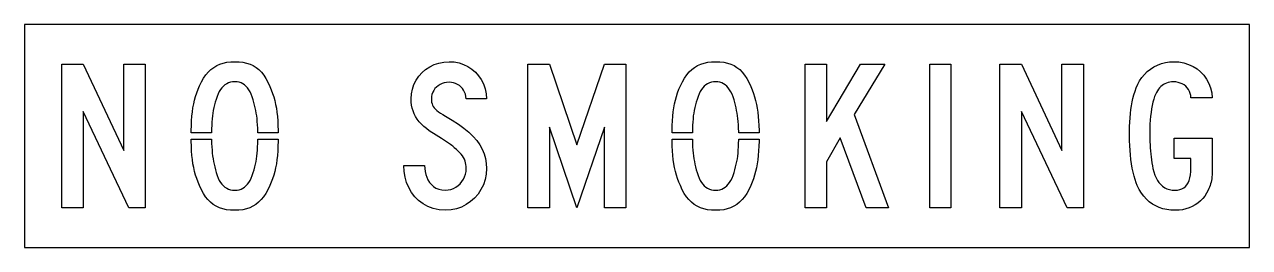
# Model space of a CAD drawing. Extents: x 0 to 99, y 0 to 18.
import ezdxf

# ---------------------------------------------------------------- set-up
doc = ezdxf.new("R2010")
doc.units = 0
doc.layers.add('CUT', color=7, linetype='Continuous')
doc.layers.add('OUTSIDE', color=1, linetype='Continuous')

msp = doc.modelspace()

# ---------------------------------------------------------------- linework, layer by layer
at = {"layer": 'CUT'}
for points in [[(18.7934, 10.4006), (18.7646, 10.6325), (18.7298, 10.8539), (18.6902, 11.0696), (18.6458, 11.2806), (18.5954, 11.4881), (18.5402, 11.6968), (18.4802, 11.909), (18.4022, 12.1513), (18.3182, 12.3704), (18.2258, 12.5664), (18.1262, 12.7403), (18.0182, 12.8922), (17.9006, 13.022), (17.7758, 13.131), (17.6414, 13.2191), (17.4974, 13.2875), (17.3438, 13.3351), (17.1794, 13.3641), (17.0066, 13.3733), (16.823, 13.3641), (16.6514, 13.3351), (16.4906, 13.2875), (16.3418, 13.2214), (16.2026, 13.1345), (16.0742, 13.0278), (15.9554, 12.9003), (15.8462, 12.753), (15.7454, 12.5838), (15.6518, 12.3936), (15.5678, 12.1826), (15.4898, 11.9496), (15.4214, 11.7281), (15.3602, 11.509), (15.3074, 11.291), (15.2606, 11.0707), (15.2222, 10.847), (15.1898, 10.6174), (15.1646, 10.3786), (15.1442, 10.1293), (15.1298, 9.8672), (15.119, 9.589), (15.113, 9.2945), (15.1128, 9.251), (13.471, 9.251), (13.4726, 9.4464), (13.4846, 9.8499), (13.5038, 10.2336), (13.5314, 10.5977), (13.5698, 10.9455), (13.6166, 11.2783), (13.6742, 11.5971), (13.7438, 11.9043), (13.8242, 12.2012), (13.9178, 12.4899), (14.0234, 12.7716), (14.1434, 13.0475), (14.3054, 13.3768), (14.4782, 13.6725), (14.6618, 13.9368), (14.8574, 14.1687), (15.0662, 14.3704), (15.2906, 14.5432), (15.5306, 14.6858), (15.7862, 14.8017), (16.061, 14.8899), (16.355, 14.9525), (16.6706, 14.9884), (17.0066, 15), (17.3426, 14.9884), (17.657, 14.9513), (17.9498, 14.8887), (18.2246, 14.8006), (18.479, 14.6835), (18.7166, 14.5374), (18.9374, 14.3623), (19.1426, 14.1571), (19.3334, 13.9194), (19.5098, 13.6493), (19.6742, 13.3455), (19.8278, 13.007), (19.9466, 12.7229), (20.0522, 12.4377), (20.1458, 12.1501), (20.2262, 11.8557), (20.2958, 11.5542), (20.3534, 11.2423), (20.4014, 10.9177), (20.4386, 10.578), (20.4662, 10.2209), (20.4866, 9.8441), (20.4974, 9.4441), (20.4991, 9.251), (18.8568, 9.251), (18.8558, 9.3339), (18.8486, 9.6272), (18.8354, 9.9009), (18.8162, 10.1583)], [(36.6543, 4.3101), (36.3735, 3.9855), (36.0555, 3.7014), (35.7015, 3.4591), (35.3175, 3.2643), (34.9059, 3.1194), (34.4703, 3.0301), (34.0167, 3), (33.5079, 3.0348), (33.0351, 3.1345), (32.6019, 3.2968), (32.2071, 3.5136), (31.8531, 3.7803), (31.5423, 4.0933), (31.2747, 4.4446), (31.0527, 4.8319), (30.8775, 5.2481), (30.7515, 5.6875), (30.6735, 6.1467), (30.6471, 6.6197), (32.3319, 6.6197), (32.3427, 6.3762), (32.3751, 6.1339), (32.4291, 5.8962), (32.5071, 5.669), (32.6067, 5.4545), (32.7315, 5.2574), (32.8815, 5.08), (33.0555, 4.927), (33.2559, 4.8006), (33.4815, 4.7067), (33.7359, 4.6475), (34.0167, 4.6267), (34.2435, 4.6429), (34.4631, 4.6916), (34.6695, 4.7681), (34.8639, 4.8725), (35.0439, 5), (35.2059, 5.1507), (35.3487, 5.32), (35.4699, 5.5067), (35.5671, 5.7084), (35.6403, 5.9217), (35.6847, 6.1455), (35.7003, 6.3762), (35.6955, 6.5351), (35.6787, 6.6893), (35.6499, 6.8365), (35.6079, 6.9803), (35.5539, 7.1194), (35.4843, 7.2562), (35.4003, 7.3896), (35.3007, 7.5206), (35.1855, 7.6516), (35.0523, 7.7814), (34.9011, 7.9125), (34.7319, 8.0435), (34.6863, 8.0922), (34.6635, 8.1212), (34.6527, 8.1397), (34.6383, 8.1583), (34.6059, 8.1861), (34.5423, 8.2325), (34.4331, 8.3067), (34.2639, 8.418), (34.0215, 8.5757), (33.6915, 8.7913), (33.2583, 9.0719), (32.7111, 9.4267), (32.4783, 9.5948), (32.2659, 9.7722), (32.0715, 9.9588), (31.8987, 10.1548), (31.7451, 10.3588), (31.6107, 10.571), (31.4967, 10.7913), (31.4043, 11.0186), (31.3311, 11.2516), (31.2795, 11.4928), (31.2471, 11.7386), (31.2375, 11.9901), (31.2651, 12.3994), (31.3455, 12.7925), (31.4751, 13.1646), (31.6503, 13.5113), (31.8687, 13.8325), (32.1267, 14.1212), (32.4207, 14.3751), (32.7471, 14.5907), (33.1023, 14.7646), (33.4839, 14.8933), (33.8883, 14.9733), (34.3107, 15), (34.7235, 14.9745), (35.1171, 14.8991), (35.4891, 14.7762), (35.8359, 14.6093), (36.1551, 14.3994), (36.4419, 14.1513), (36.6963, 13.8661), (36.9123, 13.5484), (37.0875, 13.1983), (37.2207, 12.8203), (37.3059, 12.4168), (37.3419, 11.9901), (35.7003, 11.9901), (35.6787, 12.1872), (35.6355, 12.3716), (35.5719, 12.5432), (35.4903, 12.6997), (35.3895, 12.8412), (35.2743, 12.9664), (35.1435, 13.0742), (34.9983, 13.1658), (34.8423, 13.2377), (34.6743, 13.2899), (34.4967, 13.3212), (34.3107, 13.3328), (34.1151, 13.3212), (33.9267, 13.2864), (33.7491, 13.2319), (33.5847, 13.1565), (33.4323, 13.0626), (33.2955, 12.9513), (33.1743, 12.8238), (33.0723, 12.6812), (32.9907, 12.5258), (32.9295, 12.3577), (32.8923, 12.1791), (32.8791, 11.9901), (32.8851, 11.8522), (32.9019, 11.7235), (32.9331, 11.6029), (32.9775, 11.487), (33.0387, 11.3757), (33.1167, 11.2678), (33.2127, 11.1623), (33.3279, 11.0557), (33.4659, 10.949), (33.6243, 10.8388), (33.8079, 10.7264), (34.0167, 10.607), (34.5675, 10.2823), (35.0667, 9.9577), (35.5131, 9.6307), (35.9079, 9.3026), (36.2523, 8.9687), (36.5475, 8.629), (36.7947, 8.2812), (36.9951, 7.9252), (37.1487, 7.5577), (37.2567, 7.1786), (37.3215, 6.7843), (37.3419, 6.3762), (37.3119, 5.9159), (37.2243, 5.4765), (37.0827, 5.0591), (36.8919, 4.6684)], [(57.6786, 10.1583), (57.6558, 10.4006), (57.627, 10.6325), (57.5922, 10.8539), (57.5526, 11.0696), (57.5082, 11.2806), (57.4578, 11.4881), (57.4026, 11.6968), (57.3426, 11.909), (57.2646, 12.1513), (57.1806, 12.3704), (57.0882, 12.5664), (56.9886, 12.7403), (56.8806, 12.8922), (56.763, 13.022), (56.6382, 13.131), (56.5038, 13.2191), (56.3598, 13.2875), (56.2062, 13.3351), (56.0418, 13.3641), (55.869, 13.3733), (55.6854, 13.3641), (55.5138, 13.3351), (55.353, 13.2875), (55.2042, 13.2214), (55.065, 13.1345), (54.9366, 13.0278), (54.8178, 12.9003), (54.7086, 12.753), (54.6078, 12.5838), (54.5142, 12.3936), (54.4302, 12.1826), (54.3522, 11.9496), (54.2838, 11.7281), (54.2226, 11.509), (54.1698, 11.291), (54.123, 11.0707), (54.0846, 10.847), (54.0522, 10.6174), (54.027, 10.3786), (54.0066, 10.1293), (53.9922, 9.8672), (53.9814, 9.589), (53.9754, 9.2945), (53.9752, 9.251), (52.3333, 9.251), (52.335, 9.4464), (52.347, 9.8499), (52.3662, 10.2336), (52.3938, 10.5977), (52.4322, 10.9455), (52.479, 11.2783), (52.5366, 11.5971), (52.6062, 11.9043), (52.6866, 12.2012), (52.7802, 12.4899), (52.8858, 12.7716), (53.0058, 13.0475), (53.1678, 13.3768), (53.3406, 13.6725), (53.5242, 13.9368), (53.7198, 14.1687), (53.9286, 14.3704), (54.153, 14.5432), (54.393, 14.6858), (54.6486, 14.8017), (54.9234, 14.8899), (55.2174, 14.9525), (55.533, 14.9884), (55.869, 15), (56.205, 14.9884), (56.5194, 14.9513), (56.8122, 14.8887), (57.087, 14.8006), (57.3414, 14.6835), (57.579, 14.5374), (57.7998, 14.3623), (58.005, 14.1571), (58.1958, 13.9194), (58.3722, 13.6493), (58.5366, 13.3455), (58.6902, 13.007), (58.809, 12.7229), (58.9146, 12.4377), (59.0082, 12.1501), (59.0886, 11.8557), (59.1582, 11.5542), (59.2158, 11.2423), (59.2638, 10.9177), (59.301, 10.578), (59.3286, 10.2209), (59.349, 9.8441), (59.3598, 9.4441), (59.3614, 9.251), (57.7192, 9.251), (57.7182, 9.3339), (57.711, 9.6272), (57.6978, 9.9009)], [(95.9435, 5.5461), (95.9195, 5.4), (95.8907, 5.2609), (95.8559, 5.1275), (95.8151, 4.9977), (95.7683, 4.8725), (95.7155, 4.7484), (95.6567, 4.6267), (95.5295, 4.3809), (95.3831, 4.1536), (95.2175, 3.9438), (95.0339, 3.7525), (94.8323, 3.582), (94.6139, 3.4313), (94.3799, 3.3026), (94.1315, 3.1959), (93.8675, 3.1113), (93.5915, 3.0499), (93.3035, 3.0116), (93.0035, 3), (92.6531, 3.0139), (92.3195, 3.0568), (92.0027, 3.1275), (91.7015, 3.2272), (91.4171, 3.3536), (91.1507, 3.5078), (90.9023, 3.6899), (90.6707, 3.8974), (90.4571, 4.1328), (90.2627, 4.3936), (90.0863, 4.68), (89.9303, 4.993), (89.8379, 5.2226), (89.7515, 5.48), (89.6711, 5.7641), (89.5979, 6.0713), (89.5307, 6.3983), (89.4719, 6.7426), (89.4203, 7.0997), (89.3783, 7.4672), (89.3435, 7.8417), (89.3183, 8.2209), (89.3039, 8.6012), (89.2979, 8.9791), (89.3015, 9.3768), (89.3099, 9.7583), (89.3243, 10.1223), (89.3471, 10.4713), (89.3759, 10.8075), (89.4143, 11.131), (89.4611, 11.4429), (89.5163, 11.7455), (89.5823, 12.04), (89.6591, 12.3275), (89.7467, 12.6081), (89.8451, 12.8852), (89.9675, 13.1832), (90.1199, 13.4661), (90.3011, 13.7304), (90.5099, 13.9762), (90.7427, 14.2), (90.9983, 14.4006), (91.2743, 14.5757), (91.5671, 14.7229), (91.8767, 14.8412), (92.1995, 14.9281), (92.5331, 14.9826), (92.8775, 15), (93.2999, 14.9757), (93.7019, 14.9026), (94.0799, 14.7832), (94.4339, 14.6209), (94.7579, 14.418), (95.0507, 14.1768), (95.3099, 13.8997), (95.5319, 13.5901), (95.7131, 13.2504), (95.8523, 12.8817), (95.9471, 12.4875), (95.9927, 12.0713), (94.2671, 12.0713), (94.2455, 12.2591), (94.2047, 12.4365), (94.1435, 12.6012), (94.0643, 12.753), (93.9659, 12.8899), (93.8507, 13.0128), (93.7187, 13.1183), (93.5711, 13.2075), (93.4079, 13.2783), (93.2303, 13.3304), (93.0395, 13.3629), (92.8355, 13.3733), (92.6903, 13.3675), (92.5511, 13.349), (92.4179, 13.32), (92.2895, 13.2783), (92.1671, 13.2249), (92.0507, 13.16), (91.9403, 13.0823), (91.8371, 12.993), (91.7399, 12.8922), (91.6487, 12.7797), (91.5647, 12.6557), (91.4879, 12.5188), (91.4063, 12.3612), (91.3307, 12.1757), (91.2599, 11.9646), (91.1963, 11.7293), (91.1387, 11.473), (91.0883, 11.1971), (91.0439, 10.9038), (91.0079, 10.5965), (90.9791, 10.2765), (90.9575, 9.9461), (90.9443, 9.6087), (90.9407, 9.2643), (90.9419, 9.0197), (90.9479, 8.7739), (90.9563, 8.527), (90.9683, 8.28), (90.9839, 8.0342), (91.0031, 7.7896), (91.0259, 7.5461), (91.0523, 7.3061), (91.0823, 7.0672), (91.1159, 6.833), (91.1531, 6.6023), (91.1927, 6.3762), (91.2635, 6.1026), (91.3475, 5.851), (91.4459, 5.6226), (91.5575, 5.4162), (91.6847, 5.233), (91.8251, 5.0742), (91.9787, 4.9386), (92.1479, 4.8272), (92.3303, 4.7403), (92.5259, 4.6777), (92.7371, 4.6394), (92.9615, 4.6267), (93.1727, 4.6383), (93.3647, 4.6742), (93.5387, 4.7345), (93.6923, 4.8191), (93.8279, 4.9293), (93.9455, 5.0638), (94.0439, 5.2238), (94.1243, 5.4104), (94.1867, 5.6226), (94.2311, 5.8603), (94.2575, 6.1246), (94.2671, 6.4168), (94.2671, 7.1901), (92.9195, 7.1901), (92.9195, 8.8168), (95.9927, 8.8168), (95.9927, 6.4168), (95.9915, 6.2197), (95.9855, 6.0354), (95.9759, 5.8626), (95.9615, 5.6991)], [(3.0073, 3.2029), (3.0073, 14.7971), (4.7329, 14.7971), (8.0173, 7.8406), (8.0173, 14.7971), (9.7441, 14.7971), (9.7441, 3.2029), (8.4385, 3.2029), (4.7329, 10.9733), (4.7329, 3.2029)], [(42.4157, 9.7119), (42.4157, 3.2029), (40.6901, 3.2029), (40.6901, 14.7971), (42.4157, 14.7971), (44.6477, 8.2881), (46.8797, 14.7971), (48.6053, 14.7971), (48.6053, 3.2029), (46.8797, 3.2029), (46.8797, 9.7119), (44.6477, 3.2029)], [(63.0895, 3.2029), (63.0895, 14.7971), (64.8151, 14.7971), (64.8151, 10.1594), (67.5523, 14.7971), (69.5311, 14.7971), (67.0471, 10.7287), (69.8263, 3.2029), (68.0155, 3.2029), (65.9107, 8.8574), (64.8151, 6.9049), (64.8151, 3.2029)], [(74.8569, 3.2029), (73.1733, 3.2029), (73.1733, 14.7971), (74.8569, 14.7971)], [(78.8362, 14.7971), (80.5618, 14.7971), (83.8462, 7.8406), (83.8462, 14.7971), (85.573, 14.7971), (85.573, 3.2029), (84.2674, 3.2029), (80.5618, 10.9733), (80.5618, 3.2029), (78.8362, 3.2029)], [(20.2958, 6.4307), (20.2262, 6.127), (20.1458, 5.8336), (20.0522, 5.5484), (19.9466, 5.269), (19.8278, 4.993), (19.6742, 4.6626), (19.5074, 4.3646), (19.3274, 4.098), (19.133, 3.8614), (18.9242, 3.6551), (18.701, 3.4777), (18.461, 3.3293), (18.2054, 3.2087), (17.933, 3.1159), (17.6426, 3.051), (17.333, 3.0128), (17.0066, 3), (16.6598, 3.0128), (16.3382, 3.051), (16.0382, 3.1159), (15.7586, 3.2087), (15.4994, 3.3293), (15.2594, 3.4777), (15.0362, 3.6551), (14.8286, 3.8614), (14.6378, 4.098), (14.4602, 4.3646), (14.2958, 4.6626), (14.1434, 4.993), (14.0234, 5.2771), (13.9178, 5.5623), (13.8242, 5.851), (13.7438, 6.1455), (13.6742, 6.4481), (13.6166, 6.7623), (13.5698, 7.0904), (13.5314, 7.4336), (13.5038, 7.7965), (13.4846, 8.1791), (13.4726, 8.5872), (13.4713, 8.749), (15.1136, 8.749), (15.1142, 8.6754), (15.1214, 8.3901), (15.1346, 8.1212), (15.1538, 7.8672), (15.1778, 7.6261), (15.2066, 7.393), (15.2402, 7.167), (15.2798, 6.9455), (15.3242, 6.7252), (15.3746, 6.5049), (15.4298, 6.2812), (15.4898, 6.0504), (15.5678, 5.8174), (15.6518, 5.6064), (15.7454, 5.4162), (15.8462, 5.247), (15.9554, 5.0997), (16.0742, 4.9722), (16.2026, 4.8655), (16.3418, 4.7786), (16.4906, 4.7125), (16.6514, 4.6649), (16.823, 4.6359), (17.0066, 4.6267), (17.1794, 4.6359), (17.3438, 4.6649), (17.4974, 4.7125), (17.6414, 4.7786), (17.7758, 4.8655), (17.9006, 4.9722), (18.0182, 5.0997), (18.1262, 5.247), (18.2258, 5.4162), (18.3182, 5.6064), (18.4022, 5.8174), (18.4802, 6.0504), (18.5498, 6.28), (18.6098, 6.5026), (18.6638, 6.7206), (18.7094, 6.9386), (18.7478, 7.1577), (18.7802, 7.3826), (18.8054, 7.6168), (18.8258, 7.8614), (18.8414, 8.1212), (18.851, 8.3994), (18.857, 8.6974), (18.8574, 8.749), (20.4988, 8.749), (20.4974, 8.5861), (20.4866, 8.1768), (20.4662, 7.7907), (20.4386, 7.4243), (20.4014, 7.0777), (20.3534, 6.7472)], [(59.0886, 6.127), (59.0082, 5.8336), (58.9146, 5.5484), (58.809, 5.269), (58.6902, 4.993), (58.5366, 4.6626), (58.3698, 4.3646), (58.1898, 4.098), (57.9954, 3.8614), (57.7866, 3.6551), (57.5634, 3.4777), (57.3234, 3.3293), (57.0678, 3.2087), (56.7954, 3.1159), (56.505, 3.051), (56.1954, 3.0128), (55.869, 3), (55.5222, 3.0128), (55.2006, 3.051), (54.9006, 3.1159), (54.621, 3.2087), (54.3618, 3.3293), (54.1218, 3.4777), (53.8986, 3.6551), (53.691, 3.8614), (53.5002, 4.098), (53.3226, 4.3646), (53.1582, 4.6626), (53.0058, 4.993), (52.8858, 5.2771), (52.7802, 5.5623), (52.6866, 5.851), (52.6062, 6.1455), (52.5366, 6.4481), (52.479, 6.7623), (52.4322, 7.0904), (52.3938, 7.4336), (52.3662, 7.7965), (52.347, 8.1791), (52.335, 8.5872), (52.3337, 8.749), (53.976, 8.749), (53.9766, 8.6754), (53.9838, 8.3901), (53.997, 8.1212), (54.0162, 7.8672), (54.0402, 7.6261), (54.069, 7.393), (54.1026, 7.167), (54.1422, 6.9455), (54.1866, 6.7252), (54.237, 6.5049), (54.2922, 6.2812), (54.3522, 6.0504), (54.4302, 5.8174), (54.5142, 5.6064), (54.6078, 5.4162), (54.7086, 5.247), (54.8178, 5.0997), (54.9366, 4.9722), (55.065, 4.8655), (55.2042, 4.7786), (55.353, 4.7125), (55.5138, 4.6649), (55.6854, 4.6359), (55.869, 4.6267), (56.0418, 4.6359), (56.2062, 4.6649), (56.3598, 4.7125), (56.5038, 4.7786), (56.6382, 4.8655), (56.763, 4.9722), (56.8806, 5.0997), (56.9886, 5.247), (57.0882, 5.4162), (57.1806, 5.6064), (57.2646, 5.8174), (57.3426, 6.0504), (57.4122, 6.28), (57.4722, 6.5026), (57.5262, 6.7206), (57.5718, 6.9386), (57.6102, 7.1577), (57.6426, 7.3826), (57.6678, 7.6168), (57.6882, 7.8614), (57.7038, 8.1212), (57.7134, 8.3994), (57.7194, 8.6974), (57.7198, 8.749), (59.3611, 8.749), (59.3598, 8.5861), (59.349, 8.1768), (59.3286, 7.7907), (59.301, 7.4243), (59.2638, 7.0777), (59.2158, 6.7472), (59.1582, 6.4307)]]:
    msp.add_lwpolyline(points, close=True, dxfattribs=at)
at = {"layer": 'OUTSIDE'}
msp.add_lwpolyline([(0, 0), (99, 0), (99, 18), (0, 18)], close=True, dxfattribs=at)

doc.saveas('drawing.dxf')
